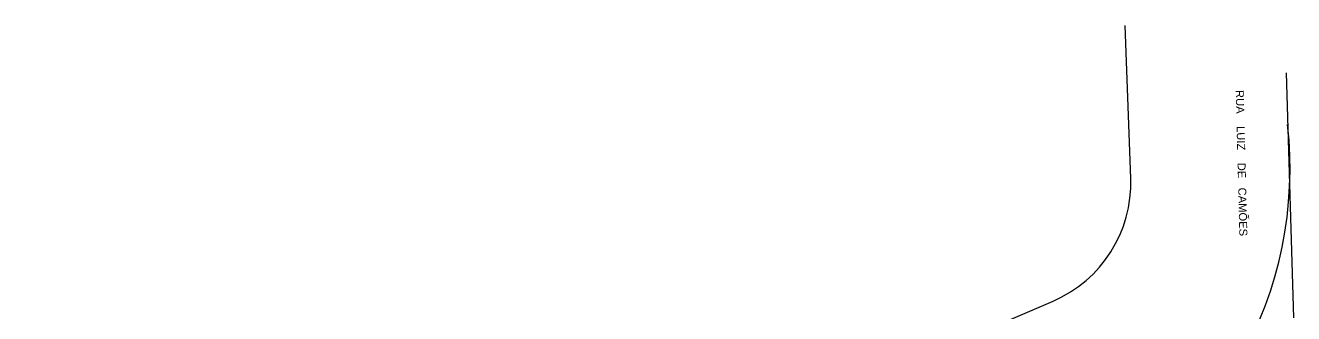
# Model space of a CAD drawing. Header units: metres. Extents: x -133 to 570, y -18 to 184.
# Drawn here: x -66.39 to -26.78, y 36.2 to 45.19 of the extents above; entities that cross this region are included whole.
import ezdxf

# ---------------------------------------------------------------- set-up
doc = ezdxf.new("R2010")
doc.units = ezdxf.units.M
for name, color, linetype in [('ARQ-ALV ACAB', 4, 'Continuous'), ('terreno + circ vert$0$ARQ-AUX1', 1, 'Continuous'), ('terreno + circ vert$0$ARQ-AUX2', 2, 'Continuous')]:
    doc.layers.add(name, color=color, linetype=linetype)
doc.styles.add('terreno + circ vert$0$Standard', font='arial.ttf')

# ---------------------------------------------------------------- blocks, each defined once
blk = doc.blocks.new('terreno + circ vert')
at = {"layer": 'terreno + circ vert$0$ARQ-AUX1'}
blk.add_lwpolyline([(-108.1435, 15.4387), (-108.0132, 11.2444, 0.5256856), (-102.4716, 7.6784), (-85.2527, 14.881), (-77.0823, 18.2944), (-68.6961, 21.8707), (-34.2915, 36.5881, 0.3100349), (-31.8672, 40.4096), (-32.0392, 45.1872)], format="xyb", dxfattribs=at)
blk.add_lwpolyline([(-27.0176, 43.7035), (-26.7793, 36.0635)], dxfattribs=at)
at = {"layer": 'terreno + circ vert$0$ARQ-AUX2'}
blk.add_lwpolyline([(-79.9769, 11.499), (-64.6872, 17.9037), (-47.6349, 25.1734, 0.004837), (-33.9339, 29.6502, 0.3216599), (-26.9675, 42.0962)], format="xyb", dxfattribs=at)
at = {"color": 2, "ltscale": 0.1, "insert": (-28.3391, 43.175), "char_height": 0.25, "width": 8.15618, "attachment_point": 1, "rotation": 271.46171, "style": 'terreno + circ vert$0$Standard'}
blk.add_mtext('RUA    LUIZ    DE   CAMÕES', dxfattribs=at)

msp = doc.modelspace()

# ---------------------------------------------------------------- block references
at = {"layer": 'ARQ-ALV ACAB'}
for p in [(0, 0), (0, 0, 0)]:
    msp.add_blockref('terreno + circ vert', p, dxfattribs=at)

doc.saveas('drawing.dxf')
